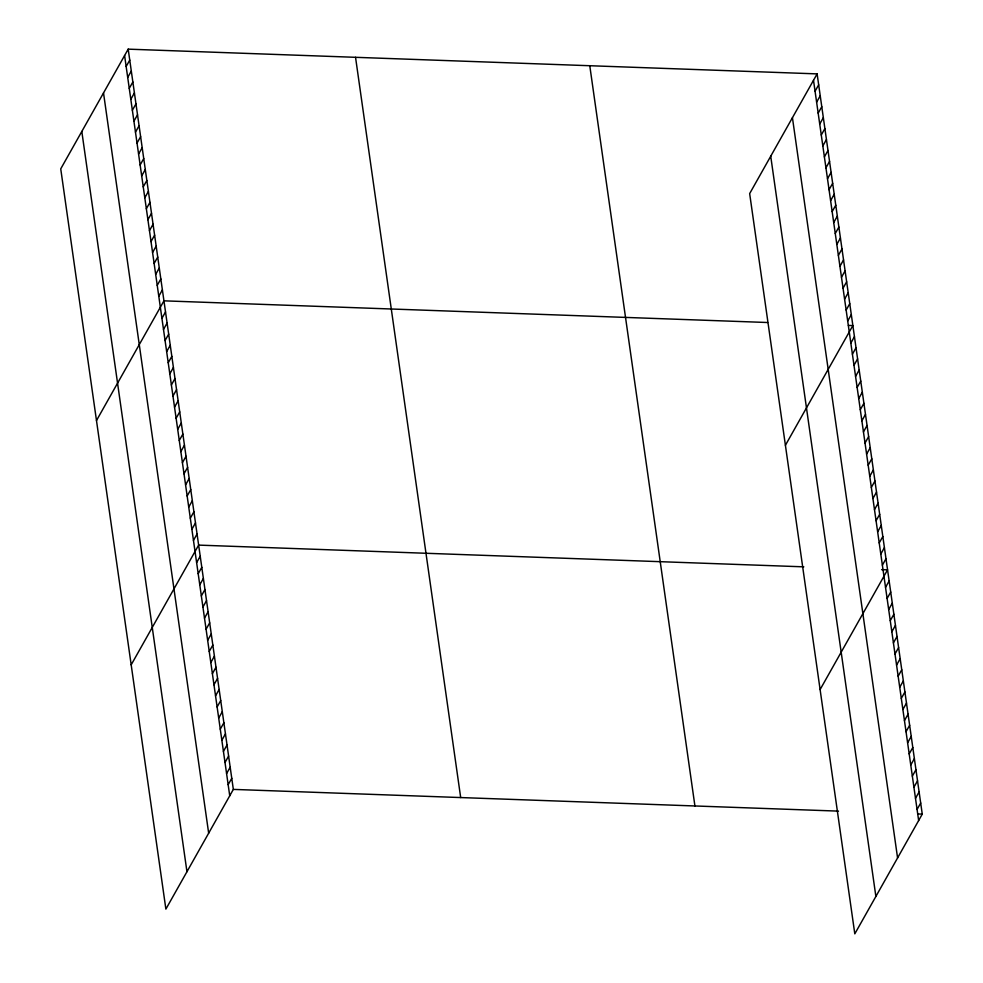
<?xml version="1.0" encoding="UTF-8"?>
<svg xmlns="http://www.w3.org/2000/svg" width="983" height="983" viewBox="0 0 983 983"><rect width="100%" height="100%" fill="white"/><g stroke="black" fill="none" stroke-linecap="round" stroke-linejoin="round"><path stroke-width="1.47" d="M128.195 49.15L60.737 168.867L165.881 909.115L233.34 789.398L128.195 49.15L817.119 73.885L922.263 814.133L854.805 933.85L749.66 193.602L817.119 73.885M126.143 66.5L129.756 60.098M127.704 77.436L131.304 71.034M129.252 88.384L132.865 81.982M130.813 99.32L134.413 92.918M132.361 110.268L135.973 103.866M133.909 121.216L137.522 114.802M135.47 132.152L139.082 125.75M137.018 143.1L140.63 136.686M138.578 154.036L142.191 147.634M140.127 164.984L143.739 158.582M141.687 175.92L145.3 169.518M143.235 186.868L146.848 180.467M144.796 197.804L148.408 191.402M146.344 208.752L149.957 202.351M147.905 219.701L151.517 213.286M149.453 230.636L153.065 224.235M151.013 241.585L154.626 235.17M152.562 252.52L156.174 246.119M154.122 263.469L157.735 257.067M155.67 274.404L159.283 268.003M157.231 285.353L160.843 278.951M158.779 296.288L162.392 289.887M96.481 420.552L163.952 300.835L767.612 322.51M161.912 318.345L165.525 311.93M163.497 329.44L167.098 323.038M165.07 340.548L168.683 334.146M166.643 351.656L170.256 345.242M168.228 362.752L171.828 356.35M169.801 373.859L173.413 367.458M171.374 384.967L174.986 378.553M172.959 396.063L176.559 389.661M174.532 407.171L178.144 400.769M176.117 418.279L179.717 411.865M177.69 429.374L181.302 422.973M179.262 440.482L182.875 434.081M180.847 451.59L184.448 445.176M182.42 462.686L186.033 456.284M183.993 473.794L187.606 467.392M185.578 484.889L189.178 478.488M187.151 495.997L190.763 489.595M188.724 507.105L192.336 500.703M190.309 518.201L193.909 511.799M191.882 529.309L195.494 522.907M193.454 540.417L197.067 534.015M131.181 664.84L198.64 545.11L803.811 566.835M196.612 562.62L200.225 556.218M198.197 573.728L201.798 567.314M199.77 584.824L203.383 578.422M201.343 595.931L204.956 589.53M202.928 607.039L206.528 600.625M204.501 618.135L208.113 611.733M206.074 629.243L209.686 622.841M207.659 640.351L211.259 633.937M209.232 651.446L212.844 645.045M210.804 662.554L214.417 656.153M212.389 673.662L215.99 667.248M213.962 684.758L217.575 678.356M215.535 695.866L219.148 689.464M217.12 706.974L220.72 700.56M218.693 718.069L222.305 711.667M220.278 729.177L223.878 722.775M221.851 740.273L225.463 733.871M223.424 751.381L227.036 744.979M225.009 762.489L228.609 756.087M226.582 773.584L230.194 767.182M228.154 784.692L231.767 778.29M815.067 91.235L818.667 84.833M816.615 102.171L820.227 95.769M818.175 113.119L821.776 106.717M819.724 124.055L823.336 117.653M821.284 135.003L824.884 128.601M822.832 145.951L826.445 139.537M824.393 156.887L827.993 150.485M825.941 167.835L829.554 161.421M827.502 178.771L831.102 172.369M829.05 189.719L832.662 183.317M830.61 200.655L834.211 194.253M832.159 211.603L835.771 205.201M833.719 222.539L837.319 216.137M835.267 233.487L838.88 227.085M836.828 244.435L840.428 238.021M838.376 255.371L841.989 248.969M839.937 266.319L843.537 259.905M841.485 277.255L845.097 270.853M843.045 288.203L846.646 281.802M844.594 299.139L848.206 292.737M846.154 310.087L849.754 303.686M847.702 321.023L851.315 314.621M785.405 445.287L852.863 325.57L848.378 325.41M850.836 343.079L854.448 336.665M852.408 354.175L856.021 347.773M853.994 365.283L857.594 358.881M855.566 376.391L859.179 369.977M857.139 387.486L860.752 381.085M858.724 398.594L862.324 392.192M860.297 409.702L863.91 403.288M861.87 420.798L865.482 414.396M863.455 431.906L867.055 425.504M865.028 443.014L868.64 436.599M866.601 454.109L870.213 447.707M868.186 465.217L871.798 458.815M869.758 476.325L873.371 469.911M871.343 487.421L874.944 481.019M872.916 498.528L876.529 492.127M874.489 509.624L878.102 503.222M876.074 520.732L879.674 514.33M877.647 531.84L881.26 525.438M879.22 542.935L882.832 536.534M880.805 554.043L884.405 547.642M882.378 565.151L885.99 558.749M820.105 689.575L887.563 569.845L881.579 569.636M885.536 587.355L889.136 580.953M887.108 598.463L890.721 592.049M888.681 609.558L892.294 603.157M890.266 620.666L893.879 614.264M891.839 631.774L895.452 625.36M893.424 642.87L897.024 636.468M894.997 653.978L898.609 647.576M896.57 665.086L900.182 658.671M898.155 676.181L901.755 669.779M899.728 687.289L903.34 680.887M901.3 698.397L904.913 691.983M902.885 709.493L906.486 703.091M904.458 720.6L908.071 714.199M906.031 731.708L909.644 725.294M907.616 742.804L911.216 736.402M909.189 753.912L912.802 747.51M910.762 765.02L914.374 758.606M912.347 776.115L915.959 769.714M913.92 787.223L917.532 780.821M915.505 798.319L919.105 791.917M917.078 809.427L920.69 803.025M233.34 789.398L838.499 811.122M917.778 813.961L922.263 814.133M813.506 80.287L918.65 820.535M792.433 117.69L897.577 857.926M770.721 156.211L875.878 896.459M589.775 65.726L694.92 805.962M355.539 57.309L460.683 797.557M124.595 55.552L229.739 795.8M103.522 92.955L208.666 833.191M81.81 131.476L186.954 871.724"/></g></svg>
